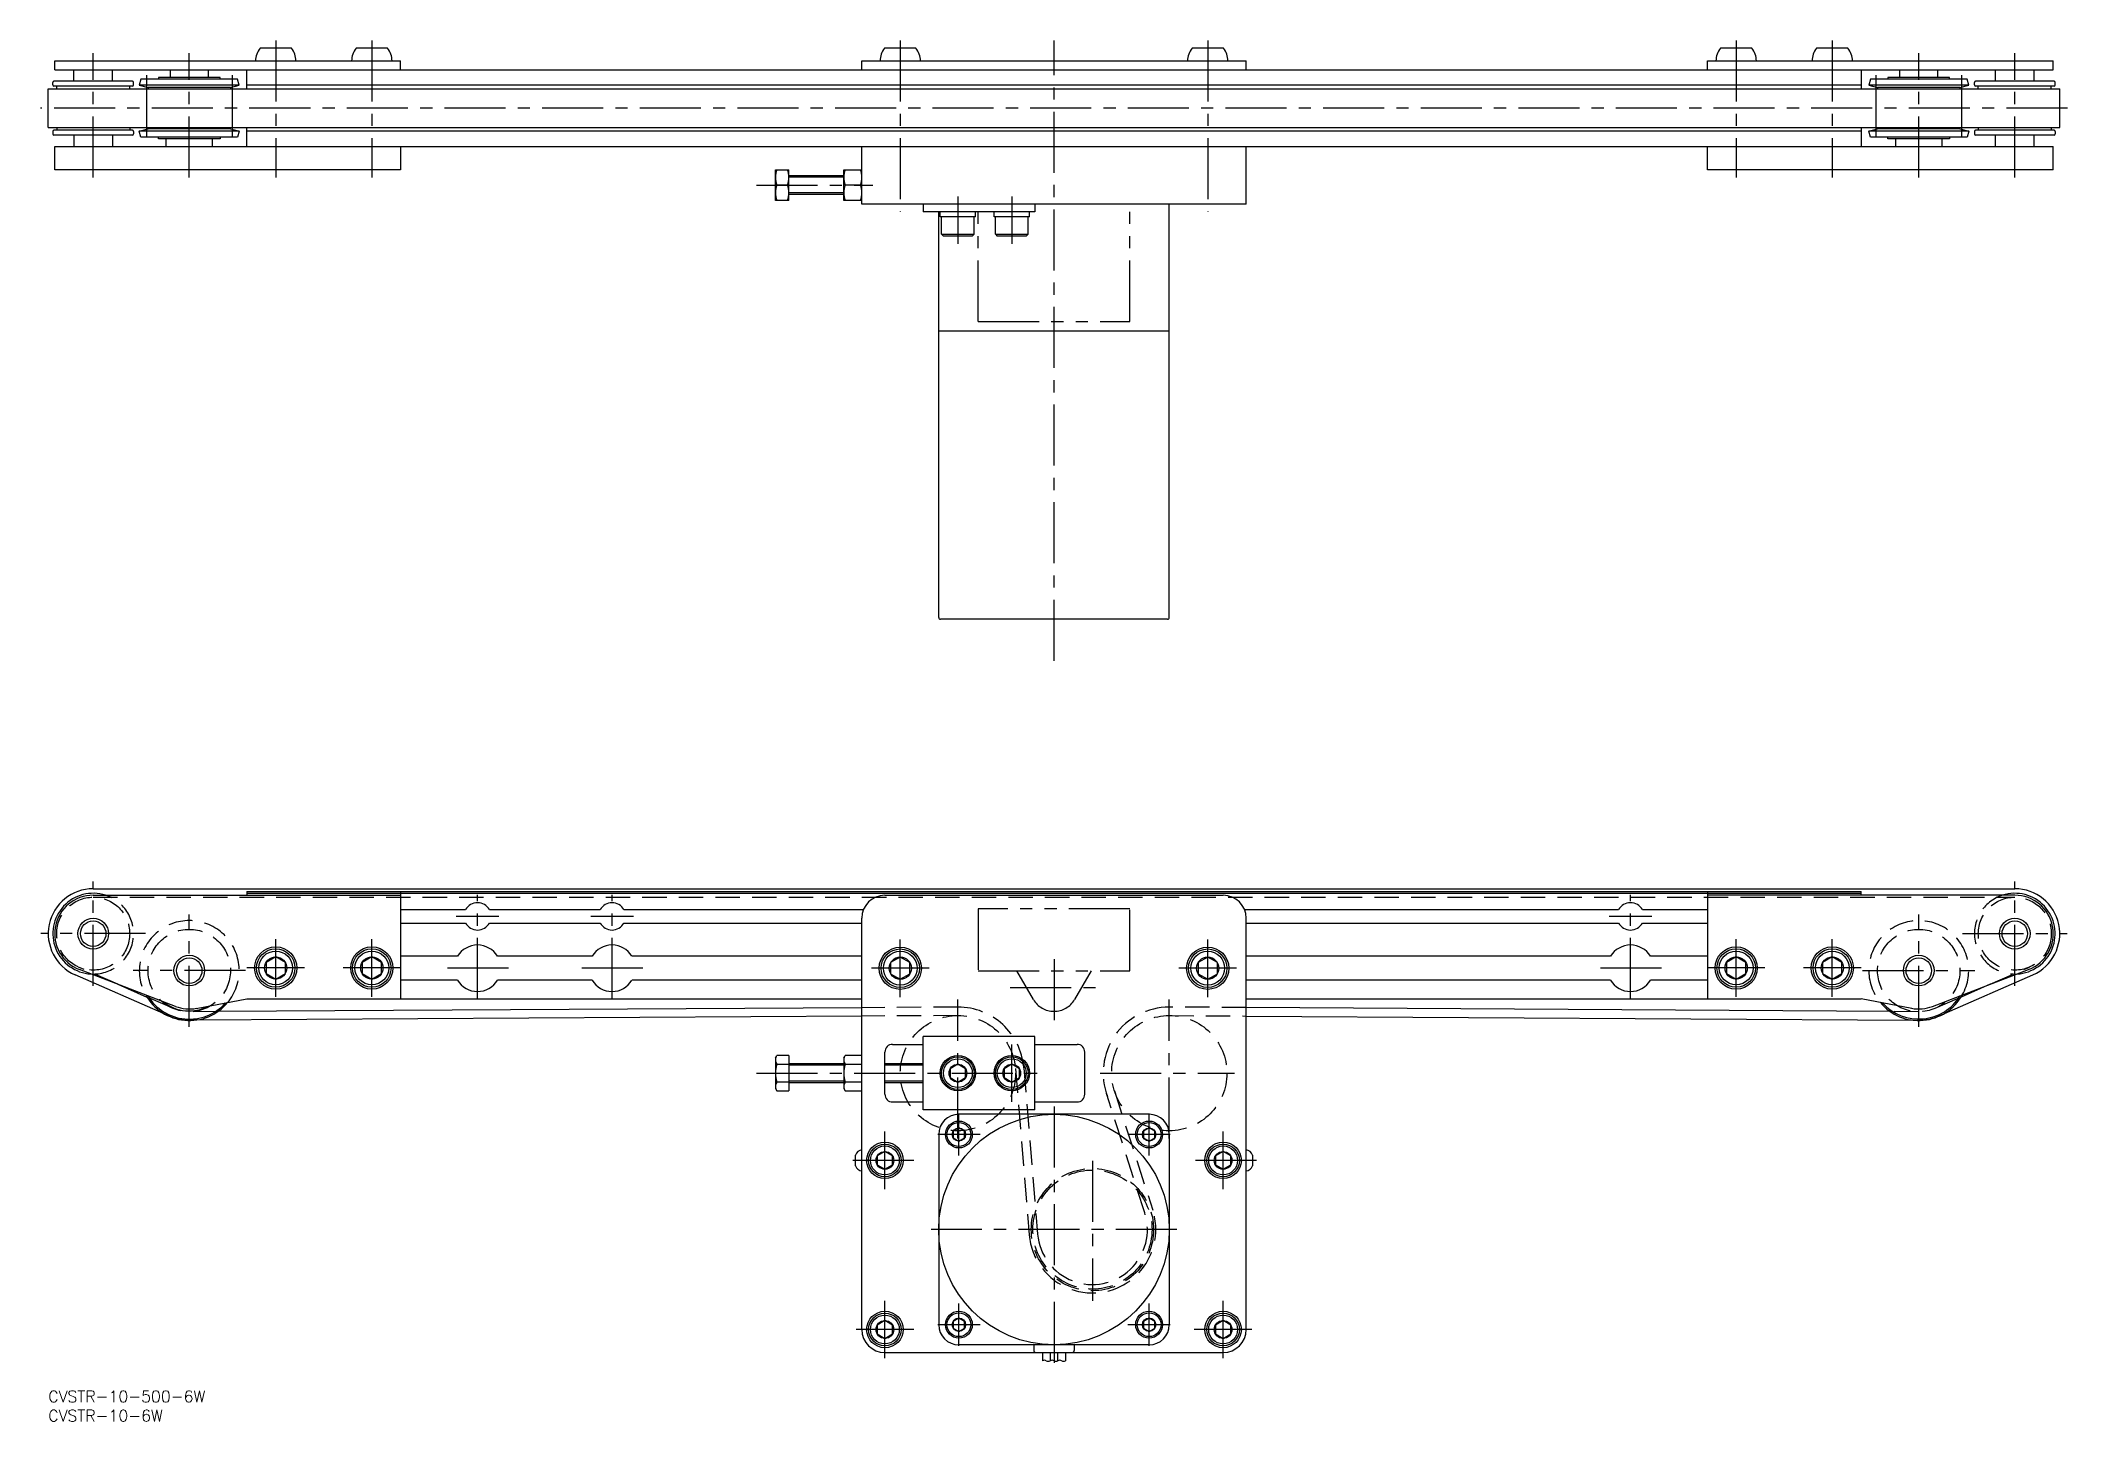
# Model space of a CAD drawing. Extents: x -2 to 525, y -8 to 351.
import ezdxf

# ---------------------------------------------------------------- set-up
doc = ezdxf.new("R2010")
doc.units = 0
doc.header["$LTSCALE"] = 0.5
for name, pattern in [('CENTER', [50.8, 31.75, -6.35, 6.35, -6.35]), ('DASHED', [19.05, 12.7, -6.35]), ('PHANTOM', [63.5, 31.75, -6.35, 6.35, -6.35, 6.35, -6.35])]:
    doc.linetypes.add(name, pattern=pattern)
doc.layers.get('0').update_dxf_attribs({"linetype": 'CONTINUOUS'})
for name, color, linetype in [('MSM_CENTER', 1, 'CENTER'), ('MSM_CONTINUOUS', 7, 'CONTINUOUS'), ('MSM_DASHED', 4, 'DASHED'), ('MSM_IMAGINARY', 6, 'PHANTOM'), ('MSM_NARROW', 5, 'CONTINUOUS'), ('MSM_PART_NUMBER', 7, 'CONTINUOUS')]:
    doc.layers.add(name, color=color, linetype=linetype)
doc.styles.get("Standard").update_dxf_attribs({"font": 'txt.shx', "height": 3, "bigfont": 'bigfont.shx'})

# ---------------------------------------------------------------- blocks, each defined once
blk = doc.blocks.new('*U27')
at = {"layer": 'MSM_PART_NUMBER'}
blk.add_text('CVSTR-10-500-6W', height=3, dxfattribs=at).set_placement((0, -3))
blk = doc.blocks.new('*U28')
at = {"layer": 'MSM_PART_NUMBER'}
blk.add_text('CVSTR-10-6W', height=3, dxfattribs=at).set_placement((0, -8))

msp = doc.modelspace()

# ---------------------------------------------------------------- linework, layer by layer
msp.add_circle((236.7, 82.63), 4.6)
at = {"layer": 'MSM_CENTER'}
for p, q in [((59.2, 351.32), (59.2, 315.72)), ((84.2, 351.32), (84.2, 315.72)), ((221.7, 351.32), (221.7, 306.72)), ((261.7, 189.92), (261.7, 351.32)), ((301.7, 351.32), (301.7, 306.72)), ((439.2, 351.32), (439.2, 315.72)), ((464.2, 351.32), (464.2, 315.72)), ((11.7, 315.72), (11.7, 348.02)), ((36.7, 315.72), (36.7, 348.02)), ((486.7, 315.72), (486.7, 348.02)), ((511.7, 315.72), (511.7, 348.02)), ((25.56, 342.27), (25.56, 325.18)), ((47.84, 342.27), (47.84, 325.18)), ((475.56, 342.27), (475.56, 325.18)), ((497.84, 342.27), (497.84, 325.18)), ((525.4, 333.72), (-2, 333.72)), ((184.3, 313.72), (214.52, 313.72)), ((236.7, 310.72), (236.7, 298.42)), ((250.7, 310.72), (250.7, 298.42)), ((11.7, 105.33), (11.7, 132.53)), ((511.7, 105.33), (511.7, 132.53)), ((111.7, 101.95), (111.7, 129.05)), ((146.7, 101.95), (146.7, 129.05)), ((411.7, 101.95), (411.7, 129.05)), ((36.7, 94.71), (36.7, 123.94)), ((117.25, 123.43), (106.15, 123.43)), ((152.25, 123.43), (141.15, 123.43)), ((417.25, 123.43), (406.15, 123.43)), ((486.7, 94.71), (486.7, 123.94)), ((25.3, 118.93), (-1.9, 118.93)), ((59.2, 102.5), (59.2, 117.5)), ((84.2, 102.5), (84.2, 117.5)), ((221.7, 102.43), (221.7, 117.43)), ((301.7, 102.43), (301.7, 117.43)), ((439.2, 102.5), (439.2, 117.5)), ((464.2, 102.5), (464.2, 117.5)), ((498.1, 118.93), (525.3, 118.93)), ((261.7, 112.28), (261.7, 93.34)), ((51.32, 109.33), (22.08, 109.33)), ((66.7, 110), (51.7, 110)), ((91.7, 110), (76.7, 110)), ((119.75, 109.93), (103.65, 109.93)), ((154.75, 109.93), (138.65, 109.93)), ((229.2, 109.93), (214.2, 109.93)), ((309.2, 109.93), (294.2, 109.93)), ((419.75, 109.93), (403.65, 109.93)), ((446.7, 110), (431.7, 110)), ((471.7, 110), (456.7, 110)), ((472.08, 109.33), (501.32, 109.33)), ((236.7, 65.63), (236.7, 101.83)), ((250.3, 104.93), (274.57, 104.93)), ((291.7, 65.63), (291.7, 101.83)), ((250.7, 75.13), (250.7, 90.13)), ((184.3, 82.63), (257.45, 82.63)), ((273.7, 82.63), (308.7, 82.63)), ((261.7, 73.93), (261.7, 5.79)), ((236.95, 61.17), (236.95, 72.17)), ((286.45, 61.17), (286.45, 72.17)), ((217.7, 52.43), (217.7, 67.43)), ((242.45, 66.67), (231.45, 66.67)), ((291.95, 66.67), (280.95, 66.67)), ((305.7, 52.43), (305.7, 67.43)), ((225.2, 59.93), (208.98, 59.93)), ((271.7, 59.84), (271.7, 23.43)), ((314.39, 59.93), (298.2, 59.93)), ((293.7, 41.93), (229.7, 41.93)), ((217.7, 8.43), (217.7, 23.43)), ((236.95, 11.68), (236.95, 22.68)), ((286.45, 11.68), (286.45, 22.68)), ((305.7, 8.43), (305.7, 23.43)), ((225.2, 15.93), (210.2, 15.93)), ((242.45, 17.18), (231.45, 17.18)), ((291.95, 17.18), (280.95, 17.18)), ((313.2, 15.93), (298.2, 15.93))]:
    msp.add_line(p, q, dxfattribs=at)
at = {"layer": 'MSM_CONTINUOUS'}
for p, q in [((63.28, 349.32), (55.12, 349.32)), ((88.28, 349.32), (80.12, 349.32)), ((225.78, 349.32), (217.62, 349.32)), ((305.78, 349.32), (297.62, 349.32)), ((443.28, 349.32), (435.12, 349.32)), ((468.28, 349.32), (460.12, 349.32)), ((1.7, 346.02), (91.7, 346.02)), ((1.7, 343.72), (1.7, 346.02)), ((1.7, 343.72), (521.7, 343.72)), ((6.7, 340.72), (6.7, 343.72)), ((16.7, 340.72), (16.7, 343.72)), ((31.7, 343.72), (31.7, 341.72)), ((41.7, 341.72), (41.7, 343.72)), ((51.7, 338.72), (51.7, 343.72)), ((91.7, 343.72), (91.7, 346.02)), ((211.7, 346.02), (311.7, 346.02)), ((211.7, 343.72), (211.7, 346.02)), ((311.7, 343.72), (311.7, 346.02)), ((431.7, 346.02), (521.7, 346.02)), ((431.7, 343.72), (431.7, 346.02)), ((471.7, 343.72), (471.7, 338.72)), ((481.7, 343.72), (481.7, 341.72)), ((491.7, 341.72), (491.7, 343.72)), ((506.7, 340.72), (506.7, 343.72)), ((516.7, 340.72), (516.7, 343.72)), ((521.7, 343.72), (521.7, 346.02)), ((0, 338.72), (523.4, 338.72)), ((0, 328.72), (0, 338.72)), ((1.2, 339.77), (1.2, 340.42)), ((21.9, 340.72), (1.5, 340.72)), ((21.9, 339.47), (1.5, 339.47)), ((2.2, 338.72), (2.2, 339.47)), ((21.2, 338.72), (21.2, 339.47)), ((22.2, 339.77), (22.2, 340.42)), ((24.11, 341.27), (23.7, 339.72)), ((23.7, 339.72), (25.97, 339.11)), ((49.7, 339.72), (23.7, 339.72)), ((49.29, 341.27), (24.11, 341.27)), ((47.43, 339.11), (25.97, 339.11)), ((25.97, 339.11), (25.97, 338.72)), ((44.7, 341.72), (28.7, 341.72)), ((28.7, 341.72), (28.7, 341.27)), ((44.7, 341.27), (44.7, 341.72)), ((47.43, 339.11), (49.7, 339.72)), ((47.43, 339.11), (47.43, 338.72)), ((49.7, 339.72), (49.29, 341.27)), ((471.7, 339.72), (51.7, 339.72)), ((474.11, 341.27), (473.7, 339.72)), ((473.7, 339.72), (475.97, 339.11)), ((499.7, 339.72), (473.7, 339.72)), ((499.29, 341.27), (474.11, 341.27)), ((497.42, 339.11), (475.97, 339.11)), ((475.97, 339.11), (475.97, 338.72)), ((494.7, 341.72), (478.7, 341.72)), ((478.7, 341.72), (478.7, 341.27)), ((494.7, 341.27), (494.7, 341.72)), ((497.42, 339.11), (499.7, 339.72)), ((497.42, 339.11), (497.42, 338.72)), ((499.7, 339.72), (499.29, 341.27)), ((501.2, 339.77), (501.2, 340.42)), ((521.9, 340.72), (501.5, 340.72)), ((521.9, 339.47), (501.5, 339.47)), ((502.2, 338.72), (502.2, 339.47)), ((521.2, 338.72), (521.2, 339.47)), ((522.2, 339.77), (522.2, 340.42)), ((523.4, 328.72), (523.4, 338.72)), ((0, 328.72), (523.4, 328.72)), ((1.2, 327.67), (1.2, 327.02)), ((21.9, 327.97), (1.5, 327.97)), ((2.2, 328.72), (2.2, 327.97)), ((21.2, 328.72), (21.2, 327.97)), ((22.2, 327.67), (22.2, 327.02)), ((23.7, 327.73), (25.97, 328.33)), ((49.7, 327.73), (23.7, 327.73)), ((24.11, 326.18), (23.7, 327.73)), ((25.97, 328.33), (25.97, 328.72)), ((47.43, 328.33), (25.97, 328.33)), ((47.43, 328.33), (47.43, 328.72)), ((47.43, 328.33), (49.7, 327.73)), ((49.7, 327.73), (49.29, 326.18)), ((51.7, 323.72), (51.7, 328.72)), ((471.7, 327.72), (51.7, 327.72)), ((471.7, 328.72), (471.7, 323.72)), ((473.7, 327.73), (475.97, 328.33)), ((499.7, 327.73), (473.7, 327.73)), ((474.11, 326.18), (473.7, 327.73)), ((475.97, 328.33), (475.97, 328.72)), ((497.42, 328.33), (475.97, 328.33)), ((497.42, 328.33), (497.42, 328.72)), ((497.42, 328.33), (499.7, 327.73)), ((499.7, 327.73), (499.29, 326.18)), ((501.2, 327.67), (501.2, 327.02)), ((521.9, 327.97), (501.5, 327.97)), ((502.2, 328.72), (502.2, 327.97)), ((521.2, 328.72), (521.2, 327.97)), ((522.2, 327.67), (522.2, 327.02)), ((21.9, 326.72), (1.5, 326.72)), ((1.7, 323.72), (521.7, 323.72)), ((1.7, 317.72), (1.7, 323.72)), ((6.7, 326.72), (6.7, 323.72)), ((16.7, 326.72), (16.7, 323.72)), ((49.29, 326.18), (24.11, 326.18)), ((28.7, 325.72), (28.7, 326.18)), ((44.7, 325.72), (28.7, 325.72)), ((30.7, 323.72), (30.7, 325.72)), ((42.7, 325.72), (42.7, 323.72)), ((44.7, 326.18), (44.7, 325.72)), ((91.7, 323.72), (91.7, 317.72)), ((211.7, 308.72), (211.7, 323.72)), ((311.7, 308.72), (311.7, 323.72)), ((431.7, 317.72), (431.7, 323.72)), ((499.29, 326.18), (474.11, 326.18)), ((478.7, 325.72), (478.7, 326.18)), ((494.7, 325.72), (478.7, 325.72)), ((480.7, 323.72), (480.7, 325.72)), ((492.7, 325.72), (492.7, 323.72)), ((494.7, 326.18), (494.7, 325.72)), ((521.9, 326.72), (501.5, 326.72)), ((506.7, 323.72), (506.7, 326.72)), ((516.7, 323.72), (516.7, 326.72)), ((521.7, 317.72), (521.7, 323.72)), ((91.7, 317.72), (1.7, 317.72)), ((189.2, 309.72), (189.2, 317.72)), ((189.2, 317.72), (192.7, 317.72)), ((192.7, 309.72), (192.7, 317.72)), ((207, 309.72), (207, 317.72)), ((207, 317.72), (211.7, 317.72)), ((521.7, 317.72), (431.7, 317.72)), ((192.34, 313.72), (189.56, 313.72)), ((192.7, 316.22), (207, 316.22)), ((207, 311.22), (192.7, 311.22)), ((211.34, 313.72), (207.36, 313.72)), ((192.7, 309.72), (189.2, 309.72)), ((211.7, 309.72), (207, 309.72)), ((311.7, 308.72), (211.7, 308.72)), ((227.7, 308.72), (227.7, 306.72)), ((256.7, 306.72), (227.7, 306.72)), ((231.7, 201.22), (231.7, 306.72)), ((232.1, 305.42), (232.1, 306.72)), ((241.3, 305.42), (241.3, 306.72)), ((246.1, 305.42), (246.1, 306.72)), ((255.3, 305.42), (255.3, 306.72)), ((256.7, 308.72), (256.7, 306.72)), ((291.7, 201.22), (291.7, 308.72)), ((241.3, 305.42), (232.1, 305.42)), ((232.45, 300.92), (232.45, 305.42)), ((232.45, 300.92), (232.95, 300.42)), ((232.45, 300.92), (240.95, 300.92)), ((240.45, 300.42), (240.95, 300.92)), ((240.95, 300.92), (240.95, 305.42)), ((255.3, 305.42), (246.1, 305.42)), ((246.45, 300.92), (246.45, 305.42)), ((246.45, 300.92), (246.95, 300.42)), ((246.45, 300.92), (254.95, 300.92)), ((254.45, 300.42), (254.95, 300.92)), ((254.95, 300.92), (254.95, 305.42)), ((240.45, 300.42), (232.95, 300.42)), ((254.45, 300.42), (246.95, 300.42)), ((291.74, 275.72), (231.7, 275.72)), ((291.2, 200.72), (232.2, 200.72)), ((11.7, 130.63), (511.7, 130.63)), ((11.7, 128.93), (91.7, 128.93)), ((51.7, 129.93), (51.7, 128.93)), ((51.7, 129.93), (471.7, 129.93)), ((51.7, 129.43), (471.7, 129.43)), ((91.7, 130), (91.7, 101.93)), ((217.7, 128.93), (305.7, 128.93)), ((431.7, 130), (431.7, 101.93)), ((511.7, 128.93), (431.7, 128.93)), ((471.7, 128.93), (471.7, 129.93)), ((91.7, 125.18), (108.61, 125.18)), ((91.7, 121.68), (108.61, 121.68)), ((114.79, 125.18), (143.61, 125.18)), ((114.79, 121.68), (143.61, 121.68)), ((149.79, 125.18), (212.14, 125.18)), ((149.79, 121.68), (211.7, 121.68)), ((211.7, 15.93), (211.7, 122.93)), ((311.23, 125.18), (408.61, 125.18)), ((311.7, 15.93), (311.7, 122.93)), ((311.7, 121.68), (408.61, 121.68)), ((414.79, 125.18), (431.7, 125.18)), ((414.79, 121.68), (431.7, 121.68)), ((59.2, 112.89), (56.7, 111.44)), ((56.7, 111.44), (56.7, 108.56)), ((61.7, 111.44), (59.2, 112.89)), ((61.7, 108.56), (61.7, 111.44)), ((84.2, 112.89), (81.7, 111.44)), ((81.7, 111.44), (81.7, 108.56)), ((86.7, 111.44), (84.2, 112.89)), ((86.7, 108.56), (86.7, 111.44)), ((106.5, 113.03), (91.7, 113.03)), ((141.5, 113.03), (116.9, 113.03)), ((211.7, 113.03), (151.9, 113.03)), ((221.7, 112.83), (219.2, 111.39)), ((219.2, 111.39), (219.2, 108.5)), ((224.2, 111.39), (221.7, 112.83)), ((224.2, 108.5), (224.2, 111.39)), ((301.7, 112.83), (299.2, 111.39)), ((299.2, 111.39), (299.2, 108.5)), ((304.2, 111.39), (301.7, 112.83)), ((304.2, 108.5), (304.2, 111.39)), ((406.5, 113.03), (311.7, 113.03)), ((431.7, 113.03), (416.9, 113.03)), ((439.2, 112.89), (436.7, 111.44)), ((436.7, 111.44), (436.7, 108.56)), ((441.7, 111.44), (439.2, 112.89)), ((441.7, 108.56), (441.7, 111.44)), ((464.2, 112.89), (461.7, 111.44)), ((461.7, 111.44), (461.7, 108.56)), ((466.7, 111.44), (464.2, 112.89)), ((466.7, 108.56), (466.7, 111.44)), ((30.02, 98.14), (7.01, 108.21)), ((33.12, 99.99), (8.12, 109.59)), ((18.11, 105.75), (25.67, 102.44)), ((56.7, 108.56), (59.2, 107.11)), ((59.2, 107.11), (61.7, 108.56)), ((81.7, 108.56), (84.2, 107.11)), ((84.2, 107.11), (86.7, 108.56)), ((106.5, 106.83), (91.7, 106.83)), ((141.5, 106.83), (116.9, 106.83)), ((211.7, 106.83), (151.9, 106.83)), ((219.2, 108.5), (221.7, 107.06)), ((221.7, 107.06), (224.2, 108.5)), ((299.2, 108.5), (301.7, 107.06)), ((301.7, 107.06), (304.2, 108.5)), ((406.5, 106.83), (311.7, 106.83)), ((431.7, 106.83), (416.9, 106.83)), ((436.7, 108.56), (439.2, 107.11)), ((439.2, 107.11), (441.7, 108.56)), ((461.7, 108.56), (464.2, 107.11)), ((464.2, 107.11), (466.7, 108.56)), ((490.28, 99.99), (515.28, 109.59)), ((493.38, 98.14), (516.39, 108.21)), ((505.29, 105.75), (497.73, 102.44)), ((38.52, 99.49), (51.7, 101.93)), ((51.7, 101.93), (211.7, 101.93)), ((311.7, 101.93), (471.7, 101.93)), ((484.88, 99.49), (471.7, 101.93)), ((211.7, 97.47), (38.42, 96.41)), ((211.7, 99.67), (44.12, 98.65)), ((479.28, 98.65), (311.7, 99.7)), ((311.7, 97.5), (485.22, 96.41)), ((219.7, 90.13), (227.7, 90.13)), ((256.7, 92.13), (227.7, 92.13)), ((227.7, 73.13), (227.7, 92.13)), ((256.7, 73.13), (256.7, 92.13)), ((256.7, 90.13), (267.7, 90.13)), ((189.2, 86.63), (189.56, 87.24)), ((189.2, 86.63), (189.2, 78.63)), ((192.7, 87.24), (189.56, 87.24)), ((189.56, 84.94), (192.7, 84.94)), ((192.7, 87.24), (192.7, 78.01)), ((192.7, 85.13), (207, 85.13)), ((207, 86.63), (207.36, 87.24)), ((207, 86.63), (207, 78.63)), ((211.7, 87.24), (207.36, 87.24)), ((207.36, 84.94), (211.7, 84.94)), ((217.7, 77.13), (217.7, 88.13)), ((217.7, 85.13), (227.7, 85.13)), ((236.7, 84.94), (234.7, 83.78)), ((238.7, 83.78), (236.7, 84.94)), ((250.7, 84.94), (248.7, 83.78)), ((252.7, 83.78), (250.7, 84.94)), ((269.7, 77.13), (269.7, 88.13)), ((192.7, 80.32), (189.56, 80.32)), ((207, 80.13), (192.7, 80.13)), ((211.7, 80.32), (207.36, 80.32)), ((227.7, 80.13), (217.7, 80.13)), ((234.7, 83.78), (234.7, 81.47)), ((234.7, 81.47), (236.7, 80.32)), ((236.7, 80.32), (238.7, 81.47)), ((238.7, 81.47), (238.7, 83.78)), ((248.7, 83.78), (248.7, 81.47)), ((248.7, 81.47), (250.7, 80.32)), ((250.7, 80.32), (252.7, 81.47)), ((252.7, 81.47), (252.7, 83.78)), ((189.2, 78.63), (189.56, 78.01)), ((189.56, 78.01), (192.7, 78.01)), ((207, 78.63), (207.36, 78.01)), ((207.36, 78.01), (211.7, 78.01)), ((219.7, 75.13), (227.7, 75.13)), ((256.7, 75.13), (267.7, 75.13)), ((256.7, 73.13), (227.7, 73.13)), ((286.45, 71.93), (236.95, 71.93)), ((231.7, 66.67), (231.7, 17.18)), ((236.95, 68.41), (235.45, 67.54)), ((235.45, 67.54), (235.45, 65.81)), ((235.45, 65.81), (236.95, 64.94)), ((238.45, 67.54), (236.95, 68.41)), ((236.95, 64.94), (238.45, 65.81)), ((238.45, 65.81), (238.45, 67.54)), ((286.45, 68.41), (284.95, 67.54)), ((284.95, 67.54), (284.95, 65.81)), ((284.95, 65.81), (286.45, 64.94)), ((287.95, 67.54), (286.45, 68.41)), ((286.45, 64.94), (287.95, 65.81)), ((287.95, 65.81), (287.95, 67.54)), ((291.7, 66.67), (291.7, 17.18)), ((210.05, 58.53), (210.05, 61.33)), ((217.7, 62.24), (215.7, 61.08)), ((215.7, 61.08), (215.7, 58.77)), ((215.7, 58.77), (217.7, 57.62)), ((219.7, 61.08), (217.7, 62.24)), ((217.7, 57.62), (219.7, 58.77)), ((219.7, 58.77), (219.7, 61.08)), ((305.7, 62.24), (303.7, 61.08)), ((303.7, 61.08), (303.7, 58.77)), ((303.7, 58.77), (305.7, 57.62)), ((307.7, 61.08), (305.7, 62.24)), ((305.7, 57.62), (307.7, 58.77)), ((307.7, 58.77), (307.7, 61.08)), ((313.35, 61.33), (313.35, 58.53)), ((217.7, 18.24), (215.7, 17.08)), ((215.7, 17.08), (215.7, 14.77)), ((219.7, 17.08), (217.7, 18.24)), ((219.7, 14.77), (219.7, 17.08)), ((236.95, 18.91), (235.45, 18.04)), ((235.45, 18.04), (235.45, 16.31)), ((235.45, 16.31), (236.95, 15.45)), ((238.45, 18.04), (236.95, 18.91)), ((236.95, 15.45), (238.45, 16.31)), ((238.45, 16.31), (238.45, 18.04)), ((286.45, 18.91), (284.95, 18.04)), ((284.95, 18.04), (284.95, 16.31)), ((284.95, 16.31), (286.45, 15.45)), ((287.95, 18.04), (286.45, 18.91)), ((286.45, 15.45), (287.95, 16.31)), ((287.95, 16.31), (287.95, 18.04)), ((305.7, 18.24), (303.7, 17.08)), ((303.7, 17.08), (303.7, 14.77)), ((307.7, 17.08), (305.7, 18.24)), ((307.7, 14.77), (307.7, 17.08)), ((215.7, 14.77), (217.7, 13.62)), ((217.7, 13.62), (219.7, 14.77)), ((286.45, 11.93), (236.95, 11.93)), ((256.45, 11.93), (256.45, 10.43)), ((266.95, 11.93), (266.95, 10.43)), ((303.7, 14.77), (305.7, 13.62)), ((305.7, 13.62), (307.7, 14.77)), ((217.7, 9.93), (305.7, 9.93)), ((258.7, 9.93), (258.7, 7.79)), ((260.7, 9.93), (260.7, 7.79)), ((262.7, 7.79), (262.7, 9.93)), ((264.7, 9.93), (264.7, 7.79))]:
    msp.add_line(p, q, dxfattribs=at)
for centre, radius in [((11.7, 118.93), 3.32), ((511.7, 118.93), 3.32), ((36.69, 109.3), 3.32), ((59.2, 110), 5.5), ((59.2, 110), 5), ((59.2, 110), 4.4), ((59.2, 110), 2.89), ((84.2, 110), 5.5), ((84.2, 110), 5), ((84.2, 110), 4.4), ((84.2, 110), 2.89), ((221.7, 109.93), 5.5), ((221.7, 109.94), 5), ((221.7, 109.94), 4.4), ((221.7, 109.94), 2.89), ((301.7, 109.93), 5.5), ((301.7, 109.94), 5), ((301.7, 109.94), 4.4), ((301.7, 109.94), 2.89), ((439.2, 110), 5.5), ((439.2, 110), 5), ((439.2, 110), 4.4), ((439.2, 110), 2.89), ((464.2, 110), 5.5), ((464.2, 110), 5), ((464.2, 110), 4.4), ((464.2, 110), 2.89), ((486.71, 109.3), 3.32), ((236.7, 82.63), 4.25), ((236.7, 82.63), 3.75), ((236.7, 82.63), 2.31), ((250.7, 82.63), 4.6), ((250.7, 82.63), 4.25), ((250.7, 82.63), 3.75), ((250.7, 82.63), 2.31), ((261.7, 41.93), 30), ((236.95, 66.67), 3.5), ((236.95, 66.67), 3.1), ((286.45, 66.67), 3.5), ((286.45, 66.67), 3.1), ((217.7, 59.93), 4.75), ((217.7, 59.93), 4.25), ((217.7, 59.93), 3.75), ((236.95, 66.67), 1.73), ((286.45, 66.67), 1.73), ((305.7, 59.93), 4.75), ((305.7, 59.93), 4.25), ((305.7, 59.93), 3.75), ((217.7, 59.93), 2.31), ((305.7, 59.93), 2.31), ((217.7, 15.93), 4.75), ((217.7, 15.93), 4.25), ((217.7, 15.93), 3.75), ((217.7, 15.93), 2.31), ((236.95, 17.18), 3.5), ((236.95, 17.18), 3.1), ((236.95, 17.18), 1.73), ((286.45, 17.18), 3.5), ((286.45, 17.18), 3.1), ((286.45, 17.18), 1.73), ((305.7, 15.93), 4.75), ((305.7, 15.93), 4.25), ((305.7, 15.93), 3.75), ((305.7, 15.93), 2.31)]:
    msp.add_circle(centre, radius, dxfattribs=at)
for centre, radius, start, end in [((59.2, 346.02), 5.25, 141.0552, 180), ((59.2, 346.02), 5.25, 0, 38.9448), ((84.2, 346.02), 5.25, 141.0552, 180), ((84.2, 346.02), 5.25, 0, 38.9448), ((221.7, 346.02), 5.25, 141.0552, 180), ((221.7, 346.02), 5.25, 0, 38.9448), ((301.7, 346.02), 5.25, 141.0552, 180), ((301.7, 346.02), 5.25, 0, 38.9448), ((439.2, 346.02), 5.25, 141.0552, 180), ((439.2, 346.02), 5.25, 0, 38.9448), ((464.2, 346.02), 5.25, 141.0552, 180), ((464.2, 346.02), 5.25, 0, 38.9448), ((1.5, 340.42), 0.3, 90, 180), ((1.5, 339.77), 0.3, 180, 270), ((21.9, 340.42), 0.3, 0, 90), ((21.9, 339.77), 0.3, 270, 0), ((501.5, 340.42), 0.3, 90, 180), ((501.5, 339.77), 0.3, 180, 270), ((521.9, 340.42), 0.3, 0, 90), ((521.9, 339.77), 0.3, 270, 0), ((1.5, 327.67), 0.3, 90, 180), ((1.5, 327.02), 0.3, 180, 270), ((21.9, 327.67), 0.3, 0, 90), ((21.9, 327.02), 0.3, 270, 0), ((501.5, 327.67), 0.3, 90, 180), ((501.5, 327.02), 0.3, 180, 270), ((521.9, 327.67), 0.3, 0, 90), ((521.9, 327.02), 0.3, 270, 0), ((194.98, 315.72), 5.78, 159.7438, 200.2562), ((186.92, 315.72), 5.78, 339.7438, 20.2562), ((212.78, 315.72), 5.78, 159.7438, 200.2562), ((205.92, 315.72), 5.78, 339.7438, 20.2562), ((194.98, 311.72), 5.78, 159.7438, 200.2562), ((186.92, 311.72), 5.78, 339.7438, 20.2562), ((212.78, 311.72), 5.78, 159.7438, 200.2562), ((205.92, 311.72), 5.78, 339.7438, 20.2562), ((232.2, 201.22), 0.5, 180, 270), ((291.2, 201.22), 0.5, 270, 0), ((11.7, 118.93), 11.7, 90, 246.3714), ((11.7, 118.93), 10.5, 72.2472, 266.746), ((11.7, 118.93), 10, 90, 248.9932), ((111.7, 123.43), 3.55, 29.5352, 150.4648), ((146.7, 123.43), 3.55, 29.5352, 150.4648), ((217.7, 122.93), 6, 90, 180), ((305.7, 122.93), 6, 360, 90), ((411.7, 123.43), 3.55, 29.5352, 150.4648), ((511.7, 118.93), 10.5, 273.254, 107.7528), ((511.7, 118.93), 11.7, 293.6286, 90), ((511.7, 118.93), 10, 291.0068, 90), ((111.7, 123.43), 3.55, 209.5352, 330.4648), ((146.7, 123.43), 3.55, 209.5352, 330.4648), ((411.7, 123.43), 3.55, 209.5352, 330.4648), ((111.7, 109.93), 6.05, 30.8236, 149.1764), ((146.7, 109.93), 6.05, 30.8236, 149.1764), ((411.7, 109.93), 6.05, 30.8236, 149.1764), ((111.7, 109.93), 6.05, 210.8236, 329.1764), ((146.7, 109.93), 6.05, 210.8236, 329.1764), ((411.7, 109.93), 6.05, 210.8236, 329.1764), ((36.7, 109.33), 13, 209.2781, 320.174), ((36.7, 109.27), 12.59, 211.1873, 318.2869), ((36.7, 109.33), 10.51, 230.9977, 298.4544), ((486.7, 109.33), 13, 219.826, 330.7219), ((486.71, 109.3), 12.58, 221.9926, 328.5739), ((36.7, 109.33), 10, 248.9932, 280.7707), ((486.7, 109.33), 10, 259.2293, 291.0068), ((219.7, 88.13), 2, 90, 180), ((267.7, 88.13), 2, 0, 90), ((191.24, 86.09), 2.04, 154.3842, 214.3842), ((196.84, 82.63), 7.64, 162.412, 197.588), ((209.04, 86.09), 2.04, 154.3842, 214.3842), ((214.64, 82.63), 7.64, 162.412, 197.588), ((191.24, 79.16), 2.04, 145.6158, 205.6158), ((209.04, 79.16), 2.04, 145.6158, 205.6158), ((219.7, 77.13), 2, 180, 270), ((267.7, 77.13), 2, 270, 0), ((236.95, 66.67), 5.25, 90, 180), ((286.45, 66.67), 5.25, 0, 90), ((211.95, 60.69), 2, 97.0827, 161.4961), ((211.95, 59.16), 2, 198.5039, 262.9173), ((311.45, 60.69), 2, 18.5039, 82.9173), ((311.45, 59.16), 2, 277.0827, 341.4961), ((217.7, 15.93), 6, 180, 270), ((236.95, 17.18), 5.25, 180, 270), ((286.45, 17.18), 5.25, 270, 0), ((305.7, 15.93), 6, 270, 0), ((256.95, 10.43), 0.5, 180, 270), ((266.45, 10.43), 0.5, 270, 0)]:
    msp.add_arc(centre, radius, start, end, dxfattribs=at)
at = {"layer": 'MSM_DASHED'}
for p, q in [((11.7, 128.43), (511.7, 128.43)), ((18.11, 105.75), (7.89, 110.22)), ((505.29, 105.75), (515.51, 110.22)), ((32.4, 99.5), (25.67, 102.44)), ((491, 99.5), (497.73, 102.44)), ((31.52, 97.48), (30.02, 98.14)), ((44.12, 98.65), (36.7, 98.6)), ((38.42, 96.41), (36.7, 96.4)), ((236.7, 99.83), (211.7, 99.67)), ((236.7, 97.63), (211.7, 97.47)), ((311.7, 99.7), (291.7, 99.83)), ((291.7, 97.63), (311.7, 97.5)), ((486.7, 98.6), (479.28, 98.65)), ((485.22, 96.41), (486.7, 96.4)), ((491.88, 97.48), (493.38, 98.14)), ((251.65, 83.87), (255.26, 40.56)), ((253.84, 84.05), (257.45, 40.74)), ((285.31, 46.3), (275.33, 77.36)), ((277.42, 78.03), (287.41, 46.98))]:
    msp.add_line(p, q, dxfattribs=at)
for centre, radius in [((11.7, 118.93), 9.5), ((511.7, 118.93), 9.5), ((36.7, 109.33), 10.72), ((486.7, 109.33), 10.72), ((236.7, 82.63), 15), ((291.7, 82.63), 15), ((271.7, 41.93), 15.91), ((271.7, 41.93), 15.5)]:
    msp.add_circle(centre, radius, dxfattribs=at)
for centre, radius, start, end in [((11.7, 118.93), 10.5, 266.746, 72.2472), ((511.7, 118.93), 10.5, 107.7528, 273.254), ((36.7, 109.33), 13, 320.174, 209.2781), ((486.7, 109.33), 13, 330.7219, 219.826), ((36.7, 109.33), 12.92, 246.3714, 270), ((236.7, 82.63), 17.2, 4.7625, 90), ((291.7, 82.63), 17.2, 90, 200.7364), ((486.7, 109.33), 12.92, 270, 293.6286), ((271.7, 41.93), 16.5, 184.7625, 17.8274), ((271.7, 41.93), 14.3, 184.7625, 17.8274)]:
    msp.add_arc(centre, radius, start, end, dxfattribs=at)
at = {"layer": 'MSM_IMAGINARY'}
for p, q in [((241.95, 278.22), (241.95, 308.72)), ((281.45, 278.22), (281.45, 308.72)), ((241.95, 278.22), (281.45, 278.22)), ((281.45, 125.43), (241.95, 125.43)), ((241.95, 125.43), (241.95, 109.23)), ((281.45, 109.23), (281.45, 125.43)), ((241.95, 109.23), (281.45, 109.23)), ((256.33, 101.83), (252.06, 109.23)), ((271.34, 109.23), (267.07, 101.83))]:
    msp.add_line(p, q, dxfattribs=at)
msp.add_arc((261.7, 104.93), 6.2, 210, 330, dxfattribs=at)
at = {"layer": 'MSM_NARROW'}
for p, q in [((207, 315.79), (192.7, 315.79)), ((207, 311.66), (192.7, 311.66)), ((207, 84.69), (192.7, 84.69)), ((227.7, 84.69), (217.7, 84.69)), ((207, 80.56), (192.7, 80.56)), ((227.7, 80.56), (217.7, 80.56))]:
    msp.add_line(p, q, dxfattribs=at)
for centre in [(11.7, 118.93), (511.7, 118.93), (36.7, 109.33), (486.7, 109.33)]:
    msp.add_circle(centre, 4, dxfattribs=at)
for centre, start, end in [((259.2, 6.93), 60, 120), ((260.2, 8.66), 240, 300), ((261.2, 6.93), 60, 120), ((262.2, 8.66), 240, 300), ((263.2, 6.93), 60, 120), ((264.2, 8.66), 240, 300)]:
    msp.add_arc(centre, 1, start, end, dxfattribs=at)

# ---------------------------------------------------------------- block references
at = {"layer": 'MSM_CONTINUOUS'}
for name in ['*U27', '*U28']:
    msp.add_blockref(name, (0, 0), dxfattribs=at)

doc.saveas('drawing.dxf')
